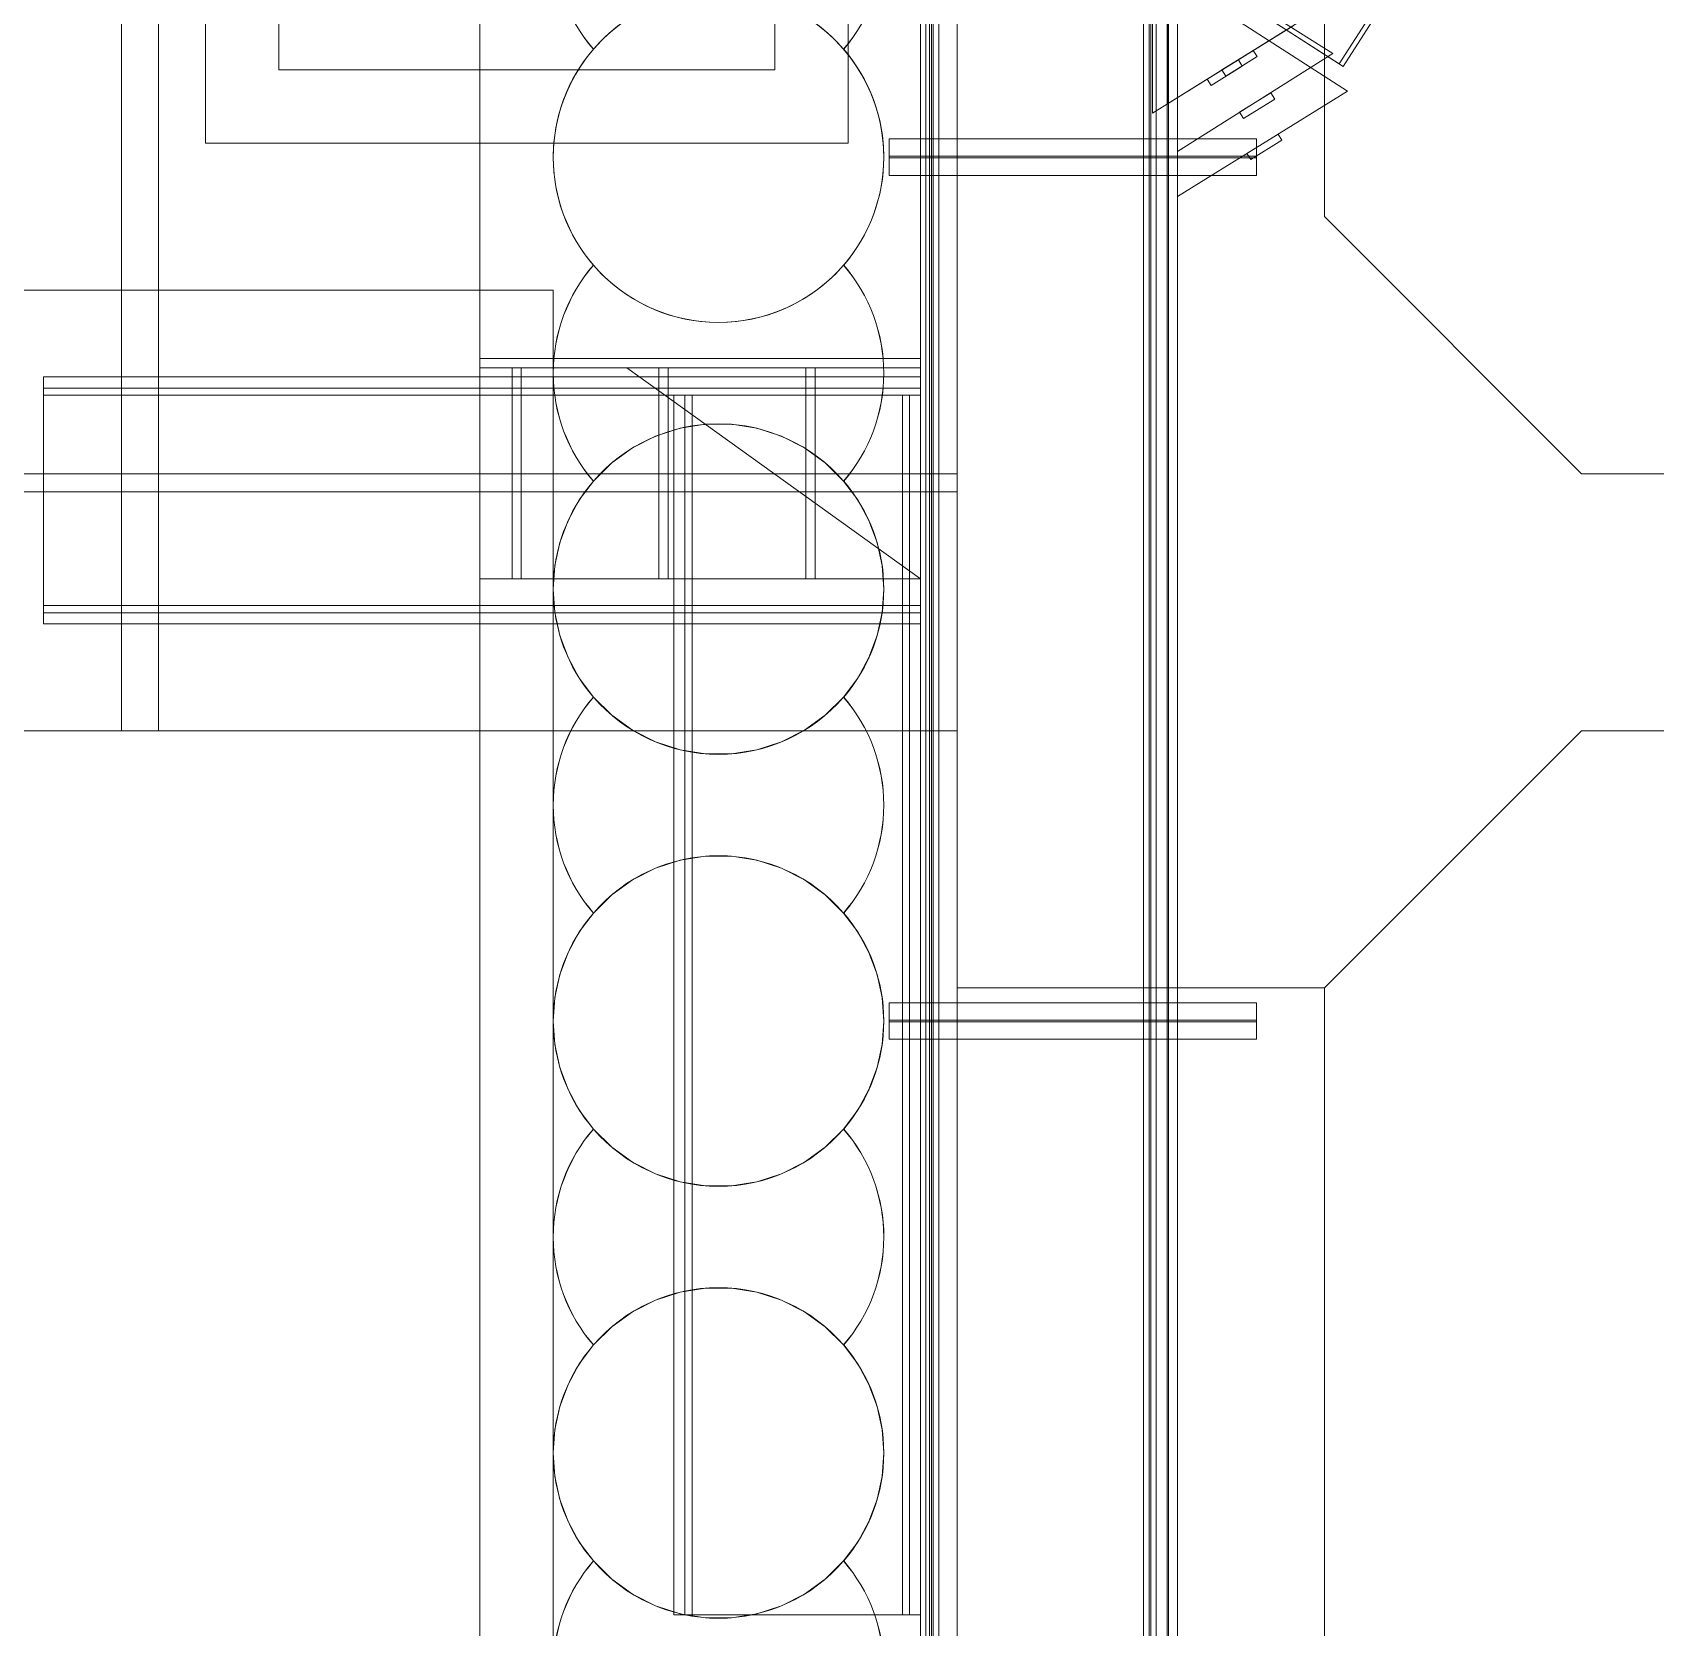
# Model space of a CAD drawing. Header units: metres. Extents: x 1753726 to 1755216, y 5920592 to 5921703.
# Drawn here: x 1755115.063 to 1755119.482, y 5921409.074 to 5921413.417 of the extents above; entities that cross this region are included whole.
import ezdxf

# ---------------------------------------------------------------- set-up
doc = ezdxf.new("R2010")
doc.units = ezdxf.units.M
for name, color, linetype, lineweight in [('A-FLOR-____-OTLN', 9, 'Continuous', 9), ('A-GENM-____-OTLN', 4, 'Continuous', 9), ('A-WALL-____-OTLN', 2, 'Continuous', 9), ('S-BEAM-____-OTLN', 7, 'Continuous', 9), ('S-FNDN-____-OTLN', 7, 'Continuous', 9)]:
    doc.layers.add(name, color=color, linetype=linetype, lineweight=lineweight)

# ---------------------------------------------------------------- blocks, each defined once
blk = doc.blocks.new('Link Sewer3 - Link Sewer-3913003-X-ARUP-GL-HERNE_BAY_ALIGNMENT')
at = {"layer": 'A-WALL-____-OTLN'}
for p, q in [((680.6205, 295.0049), (680.6205, 353.0049)), ((680.7205, 295.0049), (680.7205, 353.0049)), ((679.4705, 295.0049), (680.7205, 295.0049)), ((679.4705, 295.0049), (680.7205, 295.0049)), ((680.6205, 295.0049), (679.5705, 295.0049)), ((680.6205, 295.0049), (679.5705, 295.0049))]:
    blk.add_line(p, q, dxfattribs=at)
blk = doc.blocks.new('WALL CHAMFERS - WALL CHAMFERS-4050739-X-ARUP-GL-HERNE_BAY_ALIGNMENT')
at = {"layer": 'A-WALL-____-OTLN'}
for p, q in [((684.5957, 295.7049), (683.8957, 296.4049)), ((691.3397, 295.7049), (684.5957, 295.7049)), ((684.5957, 295.7049), (690.6957, 295.7049)), ((684.6207, 295.7049), (684.6957, 295.7049)), ((684.6957, 295.7049), (684.7707, 295.7049)), ((683.8957, 294.3049), (684.5957, 295.0049)), ((684.5957, 295.0049), (690.6957, 295.0049)), ((690.6957, 295.0049), (684.5957, 295.0049)), ((684.6957, 295.0049), (684.6207, 295.0049)), ((684.7707, 295.0049), (684.6957, 295.0049))]:
    blk.add_line(p, q, dxfattribs=at)
blk = doc.blocks.new('308492-ARUP-STPW-MOD-1600_rvt-1-X-ARUP-GL-HERNE_BAY_ALIGNMENT')
at = {"layer": 'A-WALL-____-OTLN'}
for p, q in [((1755117.5805, 5921412.2154), (1755117.5805, 5921417.2154)), ((1755118.5805, 5921416.5154), (1755118.5805, 5921412.9154)), ((1755117.5805, 5921412.2154), (1755113.2805, 5921412.2154)), ((1755113.2805, 5921412.2154), (1755117.5805, 5921412.2154)), ((1755114.1553, 5921412.2154), (1755115.4053, 5921412.2154)), ((1755114.1553, 5921412.2154), (1755115.4053, 5921412.2154)), ((1755115.4053, 5921411.5154), (1755115.4053, 5921412.2154)), ((1755117.5805, 5921403.9654), (1755117.5805, 5921412.2154)), ((1755117.5805, 5921411.5154), (1755113.7805, 5921411.5154)), ((1755113.7805, 5921411.5154), (1755117.5805, 5921411.5154)), ((1755115.4053, 5921411.5154), (1755114.1553, 5921411.5154)), ((1755115.4053, 5921411.5154), (1755114.1553, 5921411.5154)), ((1755117.5805, 5921409.0154), (1755117.5805, 5921411.5154)), ((1755117.5805, 5921409.0154), (1755117.5805, 5921410.8154)), ((1755117.5805, 5921410.8154), (1755118.5805, 5921410.8154)), ((1755118.5805, 5921410.8154), (1755118.5805, 5921404.7154)), ((1755118.5805, 5921410.8154), (1755118.5805, 5921409.0154)), ((1755117.5805, 5921409.6654), (1755117.5805, 5921409.0154))]:
    blk.add_line(p, q, dxfattribs=at)
for name in ['Link Sewer3 - Link Sewer-3913003-X-ARUP-GL-HERNE_BAY_ALIGNMENT', 'WALL CHAMFERS - WALL CHAMFERS-4050739-X-ARUP-GL-HERNE_BAY_ALIGNMENT']:
    blk.add_blockref(name, (1754434.6848, 5921116.5106), dxfattribs=at)
blk = doc.blocks.new('Arup_Beam_Steel Circular Hollow Section_CHS_AU - STRUT 4C-5167315-X-ARUP-GL-HERNE_BAY_ALIGNMENT')
at = {"layer": 'S-BEAM-____-OTLN'}
for p, q in [((-2.4256, 0.2158), (2.4256, 0.2158)), ((-2.4256, -0.2158), (2.4256, -0.2158))]:
    blk.add_line(p, q, dxfattribs=at)
blk = doc.blocks.new('Arup_Beam_Steel Circular Hollow Section_CHS_AU - 4608569-X-ARUP-GL-HERNE_BAY_ALIGNMENT')
at = {"layer": 'S-BEAM-____-OTLN'}
for p, q in [((686.1876, 301.1406), (683.5619, 297.0614)), ((686.1983, 301.1337), (683.5726, 297.0545)), ((686.5719, 300.8933), (686.1876, 301.1406)), ((686.5719, 300.8933), (686.1876, 301.1406)), ((686.1983, 301.1337), (686.5612, 300.9001)), ((686.1983, 301.1337), (686.5612, 300.9001)), ((683.9355, 296.8209), (686.5612, 300.9001)), ((683.9462, 296.814), (686.5719, 300.8933)), ((683.5619, 297.0614), (683.9462, 296.814)), ((683.5619, 297.0614), (683.9462, 296.814)), ((683.9355, 296.8209), (683.5726, 297.0545)), ((683.9355, 296.8209), (683.5726, 297.0545))]:
    blk.add_line(p, q, dxfattribs=at)
blk = doc.blocks.new('STRUT END ANGLED 2 - STRUT END ANGLED 1-5070393-X-ARUP-GL-HERNE_BAY_ALIGNMENT')
at = {"layer": 'S-BEAM-____-OTLN'}
for p, q in [((683.4277, 297.1614), (683.4277, 296.687)), ((683.4277, 296.687), (683.4277, 297.1614)), ((683.4277, 296.687), (683.4277, 297.1614)), ((683.4277, 297.1614), (683.4277, 296.687)), ((683.4277, 296.687), (683.8101, 296.9242)), ((683.8101, 296.9242), (683.4277, 296.687)), ((683.8101, 296.9242), (683.4277, 296.687)), ((683.4277, 296.687), (683.8101, 296.9242)), ((683.6614, 296.8319), (683.5764, 296.7792)), ((683.5764, 296.7792), (683.6614, 296.8319)), ((683.587, 296.7622), (683.672, 296.8149)), ((683.672, 296.8149), (683.587, 296.7622)), ((683.672, 296.8149), (683.6614, 296.8319)), ((683.6614, 296.8319), (683.672, 296.8149)), ((683.5764, 296.7792), (683.587, 296.7622)), ((683.587, 296.7622), (683.5764, 296.7792))]:
    blk.add_line(p, q, dxfattribs=at)
blk = doc.blocks.new('STRUT END ANGLED 3 - STRUT END ANGLED 1-5071234-X-ARUP-GL-HERNE_BAY_ALIGNMENT')
at = {"layer": 'S-BEAM-____-OTLN'}
for p, q in [((683.4679, 297.1868), (683.4679, 296.7124)), ((683.4679, 296.7124), (683.4679, 297.1868)), ((683.4679, 296.7124), (683.4679, 297.1868)), ((683.4679, 297.1868), (683.4679, 296.7124)), ((683.4679, 296.7124), (683.8503, 296.9496)), ((683.8503, 296.9496), (683.4679, 296.7124)), ((683.8503, 296.9496), (683.4679, 296.7124)), ((683.4679, 296.7124), (683.8503, 296.9496)), ((683.7015, 296.8574), (683.6166, 296.8047)), ((683.6166, 296.8047), (683.7015, 296.8574)), ((683.6271, 296.7877), (683.7121, 296.8404)), ((683.7121, 296.8404), (683.6271, 296.7877)), ((683.7121, 296.8404), (683.7015, 296.8574)), ((683.7015, 296.8574), (683.7121, 296.8404)), ((683.6166, 296.8047), (683.6271, 296.7877)), ((683.6271, 296.7877), (683.6166, 296.8047))]:
    blk.add_line(p, q, dxfattribs=at)
blk = doc.blocks.new('STRUT END ANGLED 4 - STRUT END ANGLED 1-5071539-X-ARUP-GL-HERNE_BAY_ALIGNMENT')
at = {"layer": 'S-BEAM-____-OTLN'}
for p, q in [((683.9582, 296.7468), (683.4957, 297.0445)), ((683.4957, 297.0445), (683.4957, 296.4599)), ((683.4957, 296.4599), (683.4957, 297.0445)), ((683.4957, 297.0445), (683.9582, 296.7468)), ((683.4957, 296.4599), (683.4957, 297.0445)), ((683.4957, 297.0445), (683.9582, 296.7468)), ((683.9582, 296.7468), (683.4957, 297.0445)), ((683.4957, 297.0445), (683.4957, 296.4599)), ((683.4957, 296.4599), (683.9582, 296.7468)), ((683.9582, 296.7468), (683.4957, 296.4599)), ((683.9582, 296.7468), (683.4957, 296.4599)), ((683.4957, 296.4599), (683.9582, 296.7468)), ((683.7695, 296.6297), (683.6845, 296.577)), ((683.6845, 296.577), (683.7695, 296.6297)), ((683.695, 296.56), (683.78, 296.6127)), ((683.78, 296.6127), (683.695, 296.56)), ((683.78, 296.6127), (683.7695, 296.6297)), ((683.7695, 296.6297), (683.78, 296.6127)), ((683.6845, 296.577), (683.695, 296.56)), ((683.695, 296.56), (683.6845, 296.577))]:
    blk.add_line(p, q, dxfattribs=at)
blk = doc.blocks.new('STRUT END ANGLED 5 - STRUT END ANGLED 1-5071912-X-ARUP-GL-HERNE_BAY_ALIGNMENT')
at = {"layer": 'S-BEAM-____-OTLN'}
for p, q in [((683.9186, 296.8492), (683.4957, 297.1159)), ((683.4957, 297.1159), (683.4957, 296.5824)), ((683.4957, 296.5824), (683.4957, 297.1159)), ((683.4957, 297.1159), (683.9186, 296.8492)), ((683.4957, 296.5824), (683.4957, 297.1159)), ((683.4957, 297.1159), (683.9186, 296.8492)), ((683.9186, 296.8492), (683.4957, 297.1159)), ((683.4957, 297.1159), (683.4957, 296.5824)), ((683.4957, 296.5824), (683.9186, 296.8492)), ((683.9186, 296.8492), (683.4957, 296.5824)), ((683.9186, 296.8492), (683.4957, 296.5824)), ((683.4957, 296.5824), (683.9186, 296.8492)), ((683.7497, 296.7421), (683.6647, 296.6894)), ((683.6647, 296.6894), (683.7497, 296.7421)), ((683.7602, 296.7251), (683.7497, 296.7421)), ((683.7497, 296.7421), (683.7602, 296.7251)), ((683.6647, 296.6894), (683.6752, 296.6724)), ((683.6752, 296.6724), (683.6647, 296.6894)), ((683.6752, 296.6724), (683.7602, 296.7251)), ((683.7602, 296.7251), (683.6752, 296.6724))]:
    blk.add_line(p, q, dxfattribs=at)
blk = doc.blocks.new('HB_Struct Framing_Support_2 - HB_Struct Framing_Support-5141438-X-ARUP-GL-HERNE_BAY_ALIGNMENT')
at = {"layer": 'S-BEAM-____-OTLN'}
for p, q in [((0.0495, -0.015), (-0.0495, -0.015)), ((-0.0495, -0.015), (-0.0133, -0.015)), ((-0.0133, -0.015), (-0.0495, -0.015)), ((-0.0495, -0.015), (0.0495, -0.015)), ((-0.0495, -0.015), (-0.0495, -1.015)), ((-0.0495, -0.015), (-0.0495, -1.015)), ((-0.0495, -0.015), (-0.0495, -1.015)), ((-0.0495, -0.015), (-0.0495, -1.015)), ((-0.0133, -0.015), (-0.0023, -0.015)), ((-0.0133, -0.015), (-0.0023, -0.015)), ((-0.0023, -1.015), (-0.0023, -0.015)), ((-0.0023, -1.015), (-0.0023, -0.015)), ((0.0023, -0.015), (0.0023, -1.015)), ((0.0023, -0.015), (0.0133, -0.015)), ((0.0023, -0.015), (0.0133, -0.015)), ((0.0023, -1.015), (0.0023, -0.015)), ((0.0495, -0.015), (0.0133, -0.015)), ((0.0133, -0.015), (0.0495, -0.015)), ((0.0495, -1.015), (0.0495, -0.015)), ((0.0495, -0.015), (0.0495, -1.015)), ((0.0495, -0.015), (0.0495, -1.015)), ((0.0495, -0.015), (0.0495, -1.015)), ((0.0495, -1.015), (-0.0495, -1.015)), ((-0.0495, -1.015), (-0.0133, -1.015)), ((-0.0133, -1.015), (-0.0495, -1.015)), ((-0.0495, -1.015), (0.0495, -1.015)), ((-0.0023, -1.015), (-0.0133, -1.015)), ((-0.0023, -1.015), (-0.0133, -1.015)), ((0.0133, -1.015), (0.0023, -1.015)), ((0.0133, -1.015), (0.0023, -1.015)), ((0.0495, -1.015), (0.0133, -1.015)), ((0.0133, -1.015), (0.0495, -1.015))]:
    blk.add_line(p, q, dxfattribs=at)
blk = doc.blocks.new('HB_Struct Framing_Corner Plate - CONNECTION-5279213-X-ARUP-GL-HERNE_BAY_ALIGNMENT')
at = {"layer": 'S-BEAM-____-OTLN'}
for p, q in [((-0.6, 0.6), (-0.6, 0.025)), ((0.2, 0.025), (-0.6, 0.6)), ((-0.6, 0.6), (0.2, 0.025)), ((-0.6, 0.025), (-0.6, 0.6)), ((-0.6, 0.6), (-0.6, 0.025)), ((0.6, 0.6), (-0.6, 0.6)), ((-0.6, 0.6), (0.6, 0.6)), ((-0.6, 0.025), (-0.6, 0.6)), ((-0.3125, 0.025), (-0.3125, 0.6)), ((-0.3125, 0.6), (-0.2875, 0.6)), ((-0.2875, 0.6), (-0.3125, 0.6)), ((-0.3125, 0.6), (-0.3125, 0.025)), ((-0.2875, 0.6), (-0.2875, 0.025)), ((-0.2875, 0.025), (-0.2875, 0.6)), ((0.0875, 0.6), (0.1125, 0.6)), ((0.0875, 0.025), (0.0875, 0.6)), ((0.0875, 0.6), (0.0875, 0.025)), ((0.1125, 0.6), (0.0875, 0.6)), ((0.1125, 0.6), (0.1125, 0.025)), ((0.1125, 0.025), (0.1125, 0.6)), ((0.4875, 0.6), (0.5125, 0.6)), ((0.4875, 0.025), (0.4875, 0.6)), ((0.4875, 0.6), (0.4875, 0.025)), ((0.5125, 0.6), (0.4875, 0.6)), ((0.5125, 0.6), (0.5125, 0.025)), ((0.5125, 0.025), (0.5125, 0.6)), ((0.6, 0.025), (0.6, 0.6)), ((0.6, 0.6), (0.6, 0.025)), ((-0.6, 0.025), (0.2, 0.025)), ((0.2, 0.025), (-0.6, 0.025)), ((-0.6, 0.025), (0.6, 0.025)), ((0.6, 0.025), (-0.6, 0.025)), ((-0.2875, 0.025), (-0.3125, 0.025)), ((-0.3125, 0.025), (-0.2875, 0.025)), ((0.1125, 0.025), (0.0875, 0.025)), ((0.0875, 0.025), (0.1125, 0.025)), ((0.5125, 0.025), (0.4875, 0.025)), ((0.4875, 0.025), (0.5125, 0.025))]:
    blk.add_line(p, q, dxfattribs=at)
blk = doc.blocks.new('308492-ARUP-STTW-MOD-0100_rvt-1-X-ARUP-GL-HERNE_BAY_ALIGNMENT')
at = {"layer": 'A-FLOR-____-OTLN'}
for p, q in [((1755112.4913, 5921412.7154), (1755116.4805, 5921412.7154)), ((1755116.4805, 5921412.7154), (1755112.4913, 5921412.7154)), ((1755116.4805, 5921412.7154), (1755116.4805, 5921400.6154)), ((1755116.4805, 5921400.6154), (1755116.4805, 5921412.7154))]:
    blk.add_line(p, q, dxfattribs=at)
at = {"layer": 'S-BEAM-____-OTLN'}
for p, q in [((1755116.2809, 5921418.4169), (1755116.2809, 5921412.5289)), ((1755116.2809, 5921412.5289), (1755116.2809, 5921418.4169)), ((1755117.4805, 5921405.5461), (1755117.4805, 5921418.4185)), ((1755117.4805, 5921418.4185), (1755117.4805, 5921405.5461)), ((1755117.4805, 5921405.5509), (1755117.4805, 5921418.3919)), ((1755117.4805, 5921418.3919), (1755117.4805, 5921405.5509)), ((1755117.4805, 5921405.5559), (1755117.4805, 5921418.3919)), ((1755117.4805, 5921418.3919), (1755117.4805, 5921405.5559)), ((1755117.4809, 5921412.5289), (1755117.4809, 5921418.4169)), ((1755117.4809, 5921412.5289), (1755117.4809, 5921418.4169)), ((1755117.5055, 5921405.5509), (1755117.5055, 5921418.3919)), ((1755117.5055, 5921418.3919), (1755117.5055, 5921405.5509)), ((1755117.5055, 5921405.5509), (1755117.5055, 5921418.3919)), ((1755117.5055, 5921418.3919), (1755117.5055, 5921405.5509)), ((1755117.5055, 5921418.3919), (1755117.5055, 5921405.5509)), ((1755117.5055, 5921418.3919), (1755117.5055, 5921405.5509)), ((1755117.5055, 5921405.5559), (1755117.5055, 5921418.3919)), ((1755117.5055, 5921418.3919), (1755117.5055, 5921405.5559)), ((1755117.5055, 5921405.5559), (1755117.5055, 5921418.3919)), ((1755117.5055, 5921418.3919), (1755117.5055, 5921405.5559)), ((1755117.5055, 5921418.3919), (1755117.5055, 5921405.5559)), ((1755117.5055, 5921418.3919), (1755117.5055, 5921405.5559)), ((1755117.5105, 5921405.5461), (1755117.5105, 5921418.4185)), ((1755117.5105, 5921418.4185), (1755117.5105, 5921405.5461)), ((1755117.5105, 5921418.4185), (1755117.5105, 5921405.5461)), ((1755117.5105, 5921418.4185), (1755117.5105, 5921405.5461)), ((1755117.5105, 5921418.4185), (1755117.5105, 5921405.5461)), ((1755117.5105, 5921418.4185), (1755117.5105, 5921405.5461)), ((1755117.5301, 5921418.4185), (1755117.5301, 5921405.5461)), ((1755117.5301, 5921418.4185), (1755117.5301, 5921405.5461)), ((1755117.5301, 5921418.4185), (1755117.5301, 5921405.5461)), ((1755117.5301, 5921418.4185), (1755117.5301, 5921405.5461)), ((1755117.5301, 5921418.4185), (1755117.5301, 5921405.5461)), ((1755117.5301, 5921418.4185), (1755117.5301, 5921405.5461)), ((1755118.1029, 5921405.5461), (1755118.1029, 5921418.4185)), ((1755118.1029, 5921418.4185), (1755118.1029, 5921405.5461)), ((1755118.1029, 5921418.4185), (1755118.1029, 5921405.5461)), ((1755118.1029, 5921405.5461), (1755118.1029, 5921418.4185)), ((1755118.1029, 5921418.4185), (1755118.1029, 5921405.5461)), ((1755118.1029, 5921418.4185), (1755118.1029, 5921405.5461)), ((1755118.1225, 5921405.5461), (1755118.1225, 5921418.4185)), ((1755118.1225, 5921418.4185), (1755118.1225, 5921405.5461)), ((1755118.1225, 5921405.5461), (1755118.1225, 5921418.4185)), ((1755118.1225, 5921418.4185), (1755118.1225, 5921405.5461)), ((1755118.1225, 5921405.5461), (1755118.1225, 5921418.4185)), ((1755118.1225, 5921418.4185), (1755118.1225, 5921405.5461)), ((1755118.1525, 5921418.4185), (1755118.1525, 5921405.5461)), ((1755118.1525, 5921418.4185), (1755118.1525, 5921405.5461)), ((1755118.1555, 5921405.5509), (1755118.1555, 5921418.3919)), ((1755118.1555, 5921418.3919), (1755118.1555, 5921405.5509)), ((1755118.1555, 5921405.5509), (1755118.1555, 5921418.3919)), ((1755118.1555, 5921418.3919), (1755118.1555, 5921405.5509)), ((1755118.1555, 5921418.3919), (1755118.1555, 5921405.5509)), ((1755118.1555, 5921418.3919), (1755118.1555, 5921405.5509)), ((1755118.1555, 5921405.5559), (1755118.1555, 5921418.3919)), ((1755118.1555, 5921418.3919), (1755118.1555, 5921405.5559)), ((1755118.1555, 5921405.5559), (1755118.1555, 5921418.3919)), ((1755118.1555, 5921418.3919), (1755118.1555, 5921405.5559)), ((1755118.1555, 5921418.3919), (1755118.1555, 5921405.5559)), ((1755118.1555, 5921418.3919), (1755118.1555, 5921405.5559)), ((1755118.1805, 5921405.5509), (1755118.1805, 5921418.3919)), ((1755118.1805, 5921418.3919), (1755118.1805, 5921405.5509)), ((1755118.1805, 5921405.5559), (1755118.1805, 5921418.3919)), ((1755118.1805, 5921418.3919), (1755118.1805, 5921405.5559)), ((1755117.4805, 5921405.5459), (1755117.4805, 5921418.3739)), ((1755117.4805, 5921418.3739), (1755117.4805, 5921405.5459)), ((1755117.4955, 5921418.3739), (1755117.4955, 5921405.5459)), ((1755117.4955, 5921418.3739), (1755117.4955, 5921405.5459)), ((1755117.4955, 5921418.3739), (1755117.4955, 5921405.5459)), ((1755117.4955, 5921418.3739), (1755117.4955, 5921405.5459)), ((1755117.4955, 5921418.3739), (1755117.4955, 5921405.5459)), ((1755117.4955, 5921418.3739), (1755117.4955, 5921405.5459)), ((1755117.5151, 5921418.3739), (1755117.5151, 5921405.5459)), ((1755117.5151, 5921418.3739), (1755117.5151, 5921405.5459)), ((1755117.5151, 5921418.3739), (1755117.5151, 5921405.5459)), ((1755117.5151, 5921418.3739), (1755117.5151, 5921405.5459)), ((1755117.5151, 5921418.3739), (1755117.5151, 5921405.5459)), ((1755117.5151, 5921418.3739), (1755117.5151, 5921405.5459)), ((1755118.0879, 5921405.5459), (1755118.0879, 5921418.3739)), ((1755118.0879, 5921418.3739), (1755118.0879, 5921405.5459)), ((1755118.0879, 5921418.3739), (1755118.0879, 5921405.5459)), ((1755118.0879, 5921405.5459), (1755118.0879, 5921418.3739)), ((1755118.0879, 5921418.3739), (1755118.0879, 5921405.5459)), ((1755118.0879, 5921418.3739), (1755118.0879, 5921405.5459)), ((1755118.1075, 5921405.5459), (1755118.1075, 5921418.3739)), ((1755118.1075, 5921418.3739), (1755118.1075, 5921405.5459)), ((1755118.1075, 5921405.5459), (1755118.1075, 5921418.3739)), ((1755118.1075, 5921418.3739), (1755118.1075, 5921405.5459)), ((1755118.1075, 5921405.5459), (1755118.1075, 5921418.3739)), ((1755118.1075, 5921418.3739), (1755118.1075, 5921405.5459)), ((1755118.1225, 5921418.3739), (1755118.1225, 5921405.5459)), ((1755118.1225, 5921418.3739), (1755118.1225, 5921405.5459)), ((1755116.2809, 5921412.5289), (1755117.4809, 5921412.5289)), ((1755117.4809, 5921412.5289), (1755116.2809, 5921412.5289)), ((1755115.0925, 5921412.4489), (1755115.0925, 5921412.4789)), ((1755115.0925, 5921412.4789), (1755115.0925, 5921412.4489)), ((1755117.4809, 5921412.4789), (1755115.0925, 5921412.4789)), ((1755117.4809, 5921412.4789), (1755115.0925, 5921412.4789)), ((1755117.4809, 5921412.4489), (1755117.4809, 5921412.4789)), ((1755117.4809, 5921412.4789), (1755117.4809, 5921412.4489)), ((1755115.0925, 5921412.4293), (1755115.0925, 5921412.4489)), ((1755115.0925, 5921412.4489), (1755115.0925, 5921412.4293)), ((1755117.4809, 5921412.4489), (1755115.0925, 5921412.4489)), ((1755117.4809, 5921412.4489), (1755115.0925, 5921412.4489)), ((1755115.0925, 5921412.4489), (1755117.4809, 5921412.4489)), ((1755117.4809, 5921412.4489), (1755115.0925, 5921412.4489)), ((1755115.0925, 5921412.4293), (1755115.0925, 5921412.4489)), ((1755115.0925, 5921412.4489), (1755115.0925, 5921412.4293)), ((1755117.4809, 5921412.4489), (1755115.0925, 5921412.4489)), ((1755117.4809, 5921412.4489), (1755115.0925, 5921412.4489)), ((1755117.4809, 5921412.4293), (1755115.0925, 5921412.4293)), ((1755115.0925, 5921412.4153), (1755115.0925, 5921412.4293)), ((1755115.0925, 5921412.4153), (1755115.0925, 5921412.4293)), ((1755117.4809, 5921412.4293), (1755115.0925, 5921412.4293)), ((1755117.4809, 5921412.4293), (1755115.0925, 5921412.4293)), ((1755117.4809, 5921412.4293), (1755115.0925, 5921412.4293)), ((1755115.0925, 5921412.4153), (1755115.0925, 5921412.4293)), ((1755115.0925, 5921412.4153), (1755115.0925, 5921412.4293)), ((1755117.4809, 5921412.4293), (1755115.0925, 5921412.4293)), ((1755117.4809, 5921412.4293), (1755115.0925, 5921412.4293)), ((1755116.8389, 5921412.4293), (1755116.8089, 5921412.4293)), ((1755116.8089, 5921412.4293), (1755116.8389, 5921412.4293)), ((1755116.8089, 5921409.1089), (1755116.8089, 5921412.4293)), ((1755116.8089, 5921409.1089), (1755116.8089, 5921412.4293)), ((1755116.8389, 5921412.4293), (1755116.8585, 5921412.4293)), ((1755116.8585, 5921412.4293), (1755116.8389, 5921412.4293)), ((1755116.8389, 5921412.4293), (1755116.8389, 5921409.1089)), ((1755116.8389, 5921409.1089), (1755116.8389, 5921412.4293)), ((1755116.8389, 5921412.4293), (1755116.8389, 5921409.1089)), ((1755116.8389, 5921409.1089), (1755116.8389, 5921412.4293)), ((1755116.8389, 5921412.4293), (1755116.8585, 5921412.4293)), ((1755116.8585, 5921412.4293), (1755116.8389, 5921412.4293)), ((1755116.8389, 5921412.4293), (1755116.8389, 5921409.1089)), ((1755116.8389, 5921409.1089), (1755116.8389, 5921412.4293)), ((1755116.8585, 5921412.4293), (1755116.8585, 5921409.1089)), ((1755116.8585, 5921412.4293), (1755116.8725, 5921412.4293)), ((1755116.8585, 5921412.4293), (1755116.8725, 5921412.4293)), ((1755116.8585, 5921409.1089), (1755116.8585, 5921412.4293)), ((1755116.8585, 5921409.1089), (1755116.8585, 5921412.4293)), ((1755116.8585, 5921412.4293), (1755116.8585, 5921409.1089)), ((1755116.8585, 5921412.4293), (1755116.8725, 5921412.4293)), ((1755116.8585, 5921412.4293), (1755116.8725, 5921412.4293)), ((1755116.8585, 5921409.1089), (1755116.8585, 5921412.4293)), ((1755116.8585, 5921409.1089), (1755116.8585, 5921412.4293)), ((1755116.8725, 5921412.4293), (1755117.4173, 5921412.4293)), ((1755117.4173, 5921412.4293), (1755116.8725, 5921412.4293)), ((1755116.8725, 5921412.4293), (1755117.4173, 5921412.4293)), ((1755117.4173, 5921412.4293), (1755116.8725, 5921412.4293)), ((1755117.4173, 5921412.4293), (1755117.4313, 5921412.4293)), ((1755117.4173, 5921412.4293), (1755117.4313, 5921412.4293)), ((1755117.4173, 5921412.4293), (1755117.4313, 5921412.4293)), ((1755117.4173, 5921412.4293), (1755117.4313, 5921412.4293)), ((1755117.4313, 5921409.1089), (1755117.4313, 5921412.4293)), ((1755117.4313, 5921412.4293), (1755117.4509, 5921412.4293)), ((1755117.4509, 5921412.4293), (1755117.4313, 5921412.4293)), ((1755117.4313, 5921409.1089), (1755117.4313, 5921412.4293)), ((1755117.4313, 5921409.1089), (1755117.4313, 5921412.4293)), ((1755117.4313, 5921409.1089), (1755117.4313, 5921412.4293)), ((1755117.4313, 5921412.4293), (1755117.4509, 5921412.4293)), ((1755117.4509, 5921412.4293), (1755117.4313, 5921412.4293)), ((1755117.4313, 5921409.1089), (1755117.4313, 5921412.4293)), ((1755117.4313, 5921409.1089), (1755117.4313, 5921412.4293)), ((1755117.4509, 5921409.1089), (1755117.4509, 5921412.4293)), ((1755117.4509, 5921409.1089), (1755117.4509, 5921412.4293)), ((1755117.4509, 5921412.4293), (1755117.4809, 5921412.4293)), ((1755117.4809, 5921412.4293), (1755117.4509, 5921412.4293)), ((1755117.4509, 5921412.4293), (1755117.4509, 5921409.1089)), ((1755117.4509, 5921409.1089), (1755117.4509, 5921412.4293)), ((1755117.4509, 5921409.1089), (1755117.4509, 5921412.4293)), ((1755117.4509, 5921409.1089), (1755117.4509, 5921412.4293)), ((1755117.4809, 5921412.4293), (1755117.4809, 5921412.4489)), ((1755117.4809, 5921412.4489), (1755117.4809, 5921412.4293)), ((1755117.4809, 5921412.4293), (1755117.4809, 5921412.4489)), ((1755117.4809, 5921412.4489), (1755117.4809, 5921412.4293)), ((1755117.4809, 5921412.4293), (1755117.4809, 5921412.4153)), ((1755117.4809, 5921412.4293), (1755117.4809, 5921412.4153)), ((1755117.4809, 5921412.4293), (1755117.4809, 5921412.4153)), ((1755117.4809, 5921412.4293), (1755117.4809, 5921412.4153)), ((1755117.4809, 5921409.1089), (1755117.4809, 5921412.4293)), ((1755117.4809, 5921409.1089), (1755117.4809, 5921412.4293)), ((1755115.0925, 5921411.8705), (1755115.0925, 5921412.4153)), ((1755115.0925, 5921412.4153), (1755115.0925, 5921411.8705)), ((1755115.0925, 5921411.8705), (1755115.0925, 5921412.4153)), ((1755115.0925, 5921412.4153), (1755115.0925, 5921411.8705)), ((1755117.4809, 5921411.8705), (1755117.4809, 5921412.4153)), ((1755117.4809, 5921412.4153), (1755117.4809, 5921411.8705)), ((1755117.4809, 5921411.8705), (1755117.4809, 5921412.4153)), ((1755117.4809, 5921412.4153), (1755117.4809, 5921411.8705)), ((1755115.0925, 5921411.8565), (1755115.0925, 5921411.8705)), ((1755115.0925, 5921411.8565), (1755115.0925, 5921411.8705)), ((1755115.0925, 5921411.8565), (1755115.0925, 5921411.8705)), ((1755115.0925, 5921411.8565), (1755115.0925, 5921411.8705)), ((1755115.0925, 5921411.8565), (1755117.4809, 5921411.8565)), ((1755115.0925, 5921411.8369), (1755115.0925, 5921411.8565)), ((1755115.0925, 5921411.8565), (1755115.0925, 5921411.8369)), ((1755117.4809, 5921411.8565), (1755115.0925, 5921411.8565)), ((1755117.4809, 5921411.8565), (1755115.0925, 5921411.8565)), ((1755115.0925, 5921411.8565), (1755117.4809, 5921411.8565)), ((1755115.0925, 5921411.8369), (1755115.0925, 5921411.8565)), ((1755115.0925, 5921411.8565), (1755115.0925, 5921411.8369)), ((1755117.4809, 5921411.8565), (1755115.0925, 5921411.8565)), ((1755117.4809, 5921411.8565), (1755115.0925, 5921411.8565)), ((1755117.4809, 5921411.8705), (1755117.4809, 5921411.8565)), ((1755117.4809, 5921411.8705), (1755117.4809, 5921411.8565)), ((1755117.4809, 5921411.8705), (1755117.4809, 5921411.8565)), ((1755117.4809, 5921411.8705), (1755117.4809, 5921411.8565)), ((1755117.4809, 5921411.8369), (1755117.4809, 5921411.8565)), ((1755117.4809, 5921411.8565), (1755117.4809, 5921411.8369)), ((1755117.4809, 5921411.8369), (1755117.4809, 5921411.8565)), ((1755117.4809, 5921411.8565), (1755117.4809, 5921411.8369)), ((1755115.0925, 5921411.8369), (1755117.4809, 5921411.8369)), ((1755117.4809, 5921411.8369), (1755115.0925, 5921411.8369)), ((1755115.0925, 5921411.8369), (1755115.0925, 5921411.8069)), ((1755115.0925, 5921411.8069), (1755115.0925, 5921411.8369)), ((1755115.0925, 5921411.8369), (1755117.4809, 5921411.8369)), ((1755117.4809, 5921411.8369), (1755115.0925, 5921411.8369)), ((1755115.0925, 5921411.8369), (1755117.4809, 5921411.8369)), ((1755117.4809, 5921411.8369), (1755115.0925, 5921411.8369)), ((1755117.4809, 5921411.8069), (1755115.0925, 5921411.8069)), ((1755117.4809, 5921411.8069), (1755115.0925, 5921411.8069)), ((1755117.4809, 5921411.8369), (1755117.4809, 5921411.8069)), ((1755117.4809, 5921411.8069), (1755117.4809, 5921411.8369)), ((1755116.8389, 5921409.1089), (1755116.8089, 5921409.1089)), ((1755116.8089, 5921409.1089), (1755116.8389, 5921409.1089)), ((1755116.8389, 5921409.1089), (1755116.8585, 5921409.1089)), ((1755116.8585, 5921409.1089), (1755116.8389, 5921409.1089)), ((1755116.8389, 5921409.1089), (1755116.8585, 5921409.1089)), ((1755116.8585, 5921409.1089), (1755116.8389, 5921409.1089)), ((1755116.8725, 5921409.1089), (1755116.8585, 5921409.1089)), ((1755116.8725, 5921409.1089), (1755116.8585, 5921409.1089)), ((1755116.8725, 5921409.1089), (1755116.8585, 5921409.1089)), ((1755116.8725, 5921409.1089), (1755116.8585, 5921409.1089)), ((1755116.8725, 5921409.1089), (1755117.4173, 5921409.1089)), ((1755117.4173, 5921409.1089), (1755116.8725, 5921409.1089)), ((1755116.8725, 5921409.1089), (1755117.4173, 5921409.1089)), ((1755117.4173, 5921409.1089), (1755116.8725, 5921409.1089)), ((1755117.4313, 5921409.1089), (1755117.4173, 5921409.1089)), ((1755117.4313, 5921409.1089), (1755117.4173, 5921409.1089)), ((1755117.4313, 5921409.1089), (1755117.4173, 5921409.1089)), ((1755117.4313, 5921409.1089), (1755117.4173, 5921409.1089)), ((1755117.4313, 5921409.1089), (1755117.4509, 5921409.1089)), ((1755117.4509, 5921409.1089), (1755117.4313, 5921409.1089)), ((1755117.4313, 5921409.1089), (1755117.4509, 5921409.1089)), ((1755117.4509, 5921409.1089), (1755117.4313, 5921409.1089)), ((1755117.4509, 5921409.1089), (1755117.4809, 5921409.1089)), ((1755117.4809, 5921409.1089), (1755117.4509, 5921409.1089))]:
    blk.add_line(p, q, dxfattribs=at)
at = {"layer": 'S-FNDN-____-OTLN'}
for p, q in [((1755116.2807, 5921398.3141), (1755116.2807, 5921419.6141)), ((1755116.2807, 5921419.6141), (1755116.2807, 5921398.3141)), ((1755117.5807, 5921418.3172), (1755117.5807, 5921399.6141)), ((1755117.5807, 5921399.6141), (1755117.5807, 5921418.3172))]:
    blk.add_line(p, q, dxfattribs=at)
at = {"layer": 'S-FNDN-____-OTLN', "flags": 128}
for points in [[(1755116.5898, 5921412.1954), (1755116.6397, 5921412.2448), (1755116.6966, 5921412.2859), (1755116.7593, 5921412.3176), (1755116.8261, 5921412.3391), (1755116.8954, 5921412.35), (1755116.9656, 5921412.35), (1755117.035, 5921412.3391), (1755117.1018, 5921412.3176), (1755117.1644, 5921412.2859), (1755117.2213, 5921412.2448), (1755117.2712, 5921412.1954)], [(1755117.2712, 5921412.1954), (1755117.2213, 5921412.2448), (1755117.1644, 5921412.2859), (1755117.1018, 5921412.3176), (1755117.035, 5921412.3391), (1755116.9656, 5921412.35), (1755116.8954, 5921412.35), (1755116.8261, 5921412.3391), (1755116.7593, 5921412.3176), (1755116.6966, 5921412.2859), (1755116.6397, 5921412.2448), (1755116.5898, 5921412.1954)], [(1755116.4805, 5921411.9014), (1755116.4851, 5921411.9653), (1755116.4986, 5921412.0279), (1755116.521, 5921412.0879), (1755116.5515, 5921412.1441), (1755116.5898, 5921412.1954)], [(1755116.5898, 5921412.1954), (1755116.5515, 5921412.1441), (1755116.521, 5921412.0879), (1755116.4986, 5921412.0279), (1755116.4851, 5921411.9653), (1755116.4805, 5921411.9014)], [(1755117.2712, 5921412.1954), (1755117.3095, 5921412.1441), (1755117.3401, 5921412.0879), (1755117.3624, 5921412.0279), (1755117.376, 5921411.9653), (1755117.3805, 5921411.9014)], [(1755117.3805, 5921411.9014), (1755117.376, 5921411.9653), (1755117.3624, 5921412.0279), (1755117.3401, 5921412.0879), (1755117.3095, 5921412.1441), (1755117.2712, 5921412.1954)], [(1755116.5898, 5921411.6074), (1755116.5515, 5921411.6587), (1755116.521, 5921411.715), (1755116.4986, 5921411.775), (1755116.4851, 5921411.8375), (1755116.4805, 5921411.9014)], [(1755116.4805, 5921411.9014), (1755116.4851, 5921411.8375), (1755116.4986, 5921411.775), (1755116.521, 5921411.715), (1755116.5515, 5921411.6587), (1755116.5898, 5921411.6074)], [(1755117.3805, 5921411.9014), (1755117.376, 5921411.8375), (1755117.3624, 5921411.775), (1755117.3401, 5921411.715), (1755117.3095, 5921411.6587), (1755117.2712, 5921411.6074)], [(1755117.2712, 5921411.6074), (1755117.3095, 5921411.6587), (1755117.3401, 5921411.715), (1755117.3624, 5921411.775), (1755117.376, 5921411.8375), (1755117.3805, 5921411.9014)], [(1755117.2712, 5921411.6074), (1755117.2213, 5921411.558), (1755117.1644, 5921411.517), (1755117.1018, 5921411.4853), (1755117.035, 5921411.4637), (1755116.9656, 5921411.4528), (1755116.8954, 5921411.4528), (1755116.8261, 5921411.4637), (1755116.7593, 5921411.4853), (1755116.6966, 5921411.517), (1755116.6397, 5921411.558), (1755116.5898, 5921411.6074)], [(1755116.5898, 5921411.6074), (1755116.6397, 5921411.558), (1755116.6966, 5921411.517), (1755116.7593, 5921411.4853), (1755116.8261, 5921411.4637), (1755116.8954, 5921411.4528), (1755116.9656, 5921411.4528), (1755117.035, 5921411.4637), (1755117.1018, 5921411.4853), (1755117.1644, 5921411.517), (1755117.2213, 5921411.558), (1755117.2712, 5921411.6074)], [(1755116.5898, 5921411.0194), (1755116.6397, 5921411.0688), (1755116.6966, 5921411.1099), (1755116.7593, 5921411.1416), (1755116.8261, 5921411.1631), (1755116.8954, 5921411.174), (1755116.9656, 5921411.174), (1755117.035, 5921411.1631), (1755117.1018, 5921411.1416), (1755117.1644, 5921411.1099), (1755117.2213, 5921411.0688), (1755117.2712, 5921411.0194)], [(1755117.2712, 5921411.0194), (1755117.2213, 5921411.0688), (1755117.1644, 5921411.1099), (1755117.1018, 5921411.1416), (1755117.035, 5921411.1631), (1755116.9656, 5921411.174), (1755116.8954, 5921411.174), (1755116.8261, 5921411.1631), (1755116.7593, 5921411.1416), (1755116.6966, 5921411.1099), (1755116.6397, 5921411.0688), (1755116.5898, 5921411.0194)], [(1755116.4805, 5921410.7254), (1755116.4851, 5921410.7893), (1755116.4986, 5921410.8519), (1755116.521, 5921410.9119), (1755116.5515, 5921410.9681), (1755116.5898, 5921411.0194)], [(1755116.5898, 5921411.0194), (1755116.5515, 5921410.9681), (1755116.521, 5921410.9119), (1755116.4986, 5921410.8519), (1755116.4851, 5921410.7893), (1755116.4805, 5921410.7254)], [(1755117.2712, 5921411.0194), (1755117.3095, 5921410.9681), (1755117.3401, 5921410.9119), (1755117.3624, 5921410.8519), (1755117.376, 5921410.7893), (1755117.3805, 5921410.7254)], [(1755117.3805, 5921410.7254), (1755117.376, 5921410.7893), (1755117.3624, 5921410.8519), (1755117.3401, 5921410.9119), (1755117.3095, 5921410.9681), (1755117.2712, 5921411.0194)], [(1755116.5898, 5921410.4314), (1755116.5515, 5921410.4827), (1755116.521, 5921410.539), (1755116.4986, 5921410.599), (1755116.4851, 5921410.6615), (1755116.4805, 5921410.7254)], [(1755116.4805, 5921410.7254), (1755116.4851, 5921410.6615), (1755116.4986, 5921410.599), (1755116.521, 5921410.539), (1755116.5515, 5921410.4827), (1755116.5898, 5921410.4314)], [(1755117.3805, 5921410.7254), (1755117.376, 5921410.6615), (1755117.3624, 5921410.599), (1755117.3401, 5921410.539), (1755117.3095, 5921410.4827), (1755117.2712, 5921410.4314)], [(1755117.2712, 5921410.4314), (1755117.3095, 5921410.4827), (1755117.3401, 5921410.539), (1755117.3624, 5921410.599), (1755117.376, 5921410.6615), (1755117.3805, 5921410.7254)], [(1755117.2712, 5921410.4314), (1755117.2213, 5921410.382), (1755117.1644, 5921410.341), (1755117.1018, 5921410.3093), (1755117.035, 5921410.2877), (1755116.9656, 5921410.2768), (1755116.8954, 5921410.2768), (1755116.8261, 5921410.2877), (1755116.7593, 5921410.3093), (1755116.6966, 5921410.341), (1755116.6397, 5921410.382), (1755116.5898, 5921410.4314)], [(1755116.5898, 5921410.4314), (1755116.6397, 5921410.382), (1755116.6966, 5921410.341), (1755116.7593, 5921410.3093), (1755116.8261, 5921410.2877), (1755116.8954, 5921410.2768), (1755116.9656, 5921410.2768), (1755117.035, 5921410.2877), (1755117.1018, 5921410.3093), (1755117.1644, 5921410.341), (1755117.2213, 5921410.382), (1755117.2712, 5921410.4314)], [(1755116.5898, 5921409.8434), (1755116.6397, 5921409.8928), (1755116.6966, 5921409.9339), (1755116.7593, 5921409.9656), (1755116.8261, 5921409.9871), (1755116.8954, 5921409.998), (1755116.9656, 5921409.998), (1755117.035, 5921409.9871), (1755117.1018, 5921409.9656), (1755117.1644, 5921409.9339), (1755117.2213, 5921409.8928), (1755117.2712, 5921409.8434)], [(1755117.2712, 5921409.8434), (1755117.2213, 5921409.8928), (1755117.1644, 5921409.9339), (1755117.1018, 5921409.9656), (1755117.035, 5921409.9871), (1755116.9656, 5921409.998), (1755116.8954, 5921409.998), (1755116.8261, 5921409.9871), (1755116.7593, 5921409.9656), (1755116.6966, 5921409.9339), (1755116.6397, 5921409.8928), (1755116.5898, 5921409.8434)], [(1755116.4805, 5921409.5494), (1755116.4851, 5921409.6133), (1755116.4986, 5921409.6759), (1755116.521, 5921409.7359), (1755116.5515, 5921409.7921), (1755116.5898, 5921409.8434)], [(1755116.5898, 5921409.8434), (1755116.5515, 5921409.7921), (1755116.521, 5921409.7359), (1755116.4986, 5921409.6759), (1755116.4851, 5921409.6133), (1755116.4805, 5921409.5494)], [(1755117.2712, 5921409.8434), (1755117.3095, 5921409.7921), (1755117.3401, 5921409.7359), (1755117.3624, 5921409.6759), (1755117.376, 5921409.6133), (1755117.3805, 5921409.5494)], [(1755117.3805, 5921409.5494), (1755117.376, 5921409.6133), (1755117.3624, 5921409.6759), (1755117.3401, 5921409.7359), (1755117.3095, 5921409.7921), (1755117.2712, 5921409.8434)], [(1755116.5898, 5921409.2554), (1755116.5515, 5921409.3067), (1755116.521, 5921409.363), (1755116.4986, 5921409.423), (1755116.4851, 5921409.4855), (1755116.4805, 5921409.5494)], [(1755116.4805, 5921409.5494), (1755116.4851, 5921409.4855), (1755116.4986, 5921409.423), (1755116.521, 5921409.363), (1755116.5515, 5921409.3067), (1755116.5898, 5921409.2554)], [(1755117.3805, 5921409.5494), (1755117.376, 5921409.4855), (1755117.3624, 5921409.423), (1755117.3401, 5921409.363), (1755117.3095, 5921409.3067), (1755117.2712, 5921409.2554)], [(1755117.2712, 5921409.2554), (1755117.3095, 5921409.3067), (1755117.3401, 5921409.363), (1755117.3624, 5921409.423), (1755117.376, 5921409.4855), (1755117.3805, 5921409.5494)], [(1755117.2712, 5921409.2554), (1755117.2213, 5921409.206), (1755117.1644, 5921409.165), (1755117.1018, 5921409.1333), (1755117.035, 5921409.1117), (1755116.9656, 5921409.1008), (1755116.8954, 5921409.1008), (1755116.8261, 5921409.1117), (1755116.7593, 5921409.1333), (1755116.6966, 5921409.165), (1755116.6397, 5921409.206), (1755116.5898, 5921409.2554)], [(1755116.5898, 5921409.2554), (1755116.6397, 5921409.206), (1755116.6966, 5921409.165), (1755116.7593, 5921409.1333), (1755116.8261, 5921409.1117), (1755116.8954, 5921409.1008), (1755116.9656, 5921409.1008), (1755117.035, 5921409.1117), (1755117.1018, 5921409.1333), (1755117.1644, 5921409.165), (1755117.2213, 5921409.206), (1755117.2712, 5921409.2554)]]:
    blk.add_lwpolyline(points, dxfattribs=at)
at = {"layer": 'S-FNDN-____-OTLN'}
for centre, start, end in [((1755116.9305, 5921413.6654), 180, 220.7934), ((1755116.9305, 5921413.6654), 180, 220.7934), ((1755116.9307, 5921413.6654), 180, 220.7934), ((1755116.9307, 5921413.6654), 180, 220.7934), ((1755116.9305, 5921413.6654), 319.2066, 0), ((1755116.9305, 5921413.6654), 319.2066, 360), ((1755116.9307, 5921413.6654), 319.2066, 360), ((1755116.9307, 5921413.6654), 319.2066, 0), ((1755116.9305, 5921413.0774), 180, 0), ((1755116.9305, 5921413.0774), 180, 0), ((1755116.9307, 5921413.0774), 180, 220.7934), ((1755116.9307, 5921413.0774), 180, 220.7934), ((1755116.9307, 5921413.0774), 319.2066, 0), ((1755116.9305, 5921412.4894), 139.2066, 180), ((1755116.9305, 5921412.4894), 139.2066, 180), ((1755116.9307, 5921412.4894), 139.2066, 180), ((1755116.9307, 5921412.4894), 139.2066, 180), ((1755116.9305, 5921412.4894), 0, 40.7934), ((1755116.9305, 5921412.4894), 0, 40.7934), ((1755116.9307, 5921412.4894), 0, 40.7934), ((1755116.9307, 5921412.4894), 0, 40.7934), ((1755116.9305, 5921412.4894), 180, 220.7934), ((1755116.9305, 5921412.4894), 180, 220.7934), ((1755116.9307, 5921412.4894), 180, 220.7934), ((1755116.9307, 5921412.4894), 180, 220.7934), ((1755116.9305, 5921412.4894), 319.2066, 0), ((1755116.9307, 5921412.4894), 319.2066, 0), ((1755116.9305, 5921411.9014), 40.7934, 139.2066), ((1755116.9305, 5921411.9014), 40.7934, 139.2066), ((1755116.9307, 5921411.9014), 139.2066, 180), ((1755116.9307, 5921411.9014), 139.2066, 180), ((1755116.9307, 5921411.9014), 0, 40.7934), ((1755116.9307, 5921411.9014), 0, 40.7934), ((1755116.9307, 5921411.9014), 180, 220.7934), ((1755116.9307, 5921411.9014), 319.2066, 0), ((1755116.9307, 5921411.9014), 319.2066, 0), ((1755116.9305, 5921411.3134), 139.2066, 180), ((1755116.9305, 5921411.3134), 139.2066, 180), ((1755116.9307, 5921411.3134), 139.2066, 180), ((1755116.9307, 5921411.3134), 139.2066, 180), ((1755116.9305, 5921411.9014), 220.7934, 319.2066), ((1755116.9305, 5921411.9014), 220.7934, 319.2066), ((1755116.9305, 5921411.3134), 0, 40.7934), ((1755116.9305, 5921411.3134), 0, 40.7934), ((1755116.9307, 5921411.3134), 0, 40.7934), ((1755116.9307, 5921411.3134), 0, 40.7934), ((1755116.9305, 5921411.3134), 180, 220.7934), ((1755116.9305, 5921411.3134), 180, 220.7934), ((1755116.9307, 5921411.3134), 180, 220.7934), ((1755116.9307, 5921411.3134), 180, 220.7934), ((1755116.9305, 5921411.3134), 319.2066, 0), ((1755116.9307, 5921411.3134), 319.2066, 0), ((1755116.9305, 5921410.7254), 40.7934, 139.2066), ((1755116.9305, 5921410.7254), 40.7934, 139.2066), ((1755116.9307, 5921410.7254), 139.2066, 180), ((1755116.9307, 5921410.7254), 139.2066, 180), ((1755116.9307, 5921410.7254), 0, 40.7934), ((1755116.9307, 5921410.7254), 0, 40.7934), ((1755116.9307, 5921410.7254), 180, 220.7934), ((1755116.9307, 5921410.7254), 180, 220.7934), ((1755116.9307, 5921410.7254), 319.2066, 0), ((1755116.9305, 5921410.1374), 139.2066, 180), ((1755116.9307, 5921410.1374), 139.2066, 180), ((1755116.9305, 5921410.7254), 220.7934, 319.2066), ((1755116.9305, 5921410.1374), 0, 40.7934), ((1755116.9307, 5921410.1374), 0, 40.7934), ((1755116.9305, 5921410.1374), 180, 220.7934), ((1755116.9305, 5921410.1374), 180, 220.7934), ((1755116.9307, 5921410.1374), 180, 220.7934), ((1755116.9307, 5921410.1374), 180, 220.7934), ((1755116.9305, 5921410.1374), 319.2066, 0), ((1755116.9307, 5921410.1374), 319.2066, 0), ((1755116.9305, 5921409.5494), 40.7934, 139.2066), ((1755116.9305, 5921409.5494), 40.7934, 139.2066), ((1755116.9307, 5921409.5494), 139.2066, 180), ((1755116.9307, 5921409.5494), 139.2066, 180), ((1755116.9307, 5921409.5494), 0, 40.7934), ((1755116.9307, 5921409.5494), 0, 40.7934), ((1755116.9307, 5921409.5494), 180, 220.7934), ((1755116.9307, 5921409.5494), 180, 220.7934), ((1755116.9307, 5921409.5494), 319.2066, 0), ((1755116.9305, 5921408.9614), 139.2066, 180), ((1755116.9305, 5921408.9614), 139.2066, 180), ((1755116.9307, 5921408.9614), 139.2066, 180), ((1755116.9307, 5921408.9614), 139.2066, 180), ((1755116.9305, 5921409.5494), 220.7934, 319.2066), ((1755116.9305, 5921408.9614), 360, 40.7934), ((1755116.9305, 5921408.9614), 0, 40.7934), ((1755116.9307, 5921408.9614), 0, 40.7934), ((1755116.9307, 5921408.9614), 0, 40.7934)]:
    blk.add_arc(centre, 0.45, start, end, dxfattribs=at)
for centre, major_axis, start_param, end_param in [((1755116.9305, 5921413.0774), (0.45, 0), 0, 3.141593), ((1755116.9305, 5921413.0774), (0.45, 0), 0, 3.141593), ((1755116.9305, 5921413.0774), (-0.4372, 0.1066), 4.092727, 5.810362), ((1755116.9305, 5921413.0774), (0.429, 0.136), 0.40506, 2.122694), ((1755116.9307, 5921413.0774), (0.3209, 0.3154), 1.652836, 2.364815), ((1755116.9307, 5921413.0774), (0.45, 0), 2.429614, 3.141593), ((1755116.9307, 5921413.0774), (0.45, 0), 0, 0.711979), ((1755116.9307, 5921413.0774), (-0.2598, 0.3674), 4.096826, 4.808805), ((1755116.9307, 5921413.0774), (-0.2359, 0.3832), 3.448512, 4.160491), ((1755116.9305, 5921413.0774), (-0.0433, 0.4479), 2.186359, 3.903993), ((1755116.9305, 5921413.0774), (0.0557, 0.4465), 2.406941, 4.124576), ((1755116.9305, 5921412.4894), (-0.2763, 0.3552), 3.339177, 4.051157), ((1755116.9307, 5921412.4894), (-0.2359, 0.3832), 3.448512, 4.160491), ((1755116.9307, 5921411.9014), (0.45, 0), 3.141593, 3.853572), ((1755116.9305, 5921411.3134), (-0.2763, 0.3552), 3.339177, 4.051157), ((1755116.9307, 5921411.3134), (-0.2359, 0.3832), 3.448512, 4.160491), ((1755116.9307, 5921410.7254), (-0.2359, 0.3832), 3.448512, 4.160491), ((1755116.9305, 5921410.1374), (0.4256, 0.1461), 2.098903, 2.810882), ((1755116.9307, 5921410.1374), (0.4412, 0.0883), 2.232029, 2.944008), ((1755116.9305, 5921410.7254), (0.2359, 0.3832), 2.834673, 4.552308), ((1755116.9305, 5921410.1374), (-0.4412, 0.0883), 3.339177, 4.051157), ((1755116.9307, 5921410.1374), (-0.429, 0.136), 3.448512, 4.160491), ((1755116.9305, 5921410.1374), (-0.2763, 0.3552), 3.339177, 4.051157), ((1755116.9307, 5921410.1374), (-0.2359, 0.3832), 3.448512, 4.160491), ((1755116.9307, 5921409.5494), (-0.2359, 0.3832), 3.448512, 4.160491), ((1755116.9305, 5921409.5494), (0.2359, 0.3832), 2.834673, 4.552308)]:
    blk.add_ellipse(centre, major_axis=major_axis, ratio=1, start_param=start_param, end_param=end_param, dxfattribs=at)
at = {"layer": 'S-BEAM-____-OTLN'}
for name in ['STRUT END ANGLED 2 - STRUT END ANGLED 1-5070393-X-ARUP-GL-HERNE_BAY_ALIGNMENT', 'STRUT END ANGLED 3 - STRUT END ANGLED 1-5071234-X-ARUP-GL-HERNE_BAY_ALIGNMENT', 'STRUT END ANGLED 4 - STRUT END ANGLED 1-5071539-X-ARUP-GL-HERNE_BAY_ALIGNMENT', 'STRUT END ANGLED 5 - STRUT END ANGLED 1-5071912-X-ARUP-GL-HERNE_BAY_ALIGNMENT', 'Arup_Beam_Steel Circular Hollow Section_CHS_AU - 4608569-X-ARUP-GL-HERNE_BAY_ALIGNMENT']:
    blk.add_blockref(name, (1754434.6848, 5921116.5106), dxfattribs=at)
for name, p, rotation in [('Arup_Beam_Steel Circular Hollow Section_CHS_AU - STRUT 4C-5167315-X-ARUP-GL-HERNE_BAY_ALIGNMENT', (1755119.7517, 5921415.4879), 237.2314856970619), ('HB_Struct Framing_Support_2 - HB_Struct Framing_Support-5141438-X-ARUP-GL-HERNE_BAY_ALIGNMENT', (1755117.3805, 5921413.0774), 90.00000000000021), ('HB_Struct Framing_Support_2 - HB_Struct Framing_Support-5141438-X-ARUP-GL-HERNE_BAY_ALIGNMENT', (1755117.3805, 5921413.0774), 90.00000000000021), ('HB_Struct Framing_Support_2 - HB_Struct Framing_Support-5141438-X-ARUP-GL-HERNE_BAY_ALIGNMENT', (1755117.3805, 5921413.0774), 90.00000000000021), ('HB_Struct Framing_Support_2 - HB_Struct Framing_Support-5141438-X-ARUP-GL-HERNE_BAY_ALIGNMENT', (1755117.3805, 5921413.0774), 90.00000000000021), ('HB_Struct Framing_Corner Plate - CONNECTION-5279213-X-ARUP-GL-HERNE_BAY_ALIGNMENT', (1755116.8809, 5921412.5289), 180), ('HB_Struct Framing_Support_2 - HB_Struct Framing_Support-5141438-X-ARUP-GL-HERNE_BAY_ALIGNMENT', (1755117.3805, 5921410.7254), 90.00000000000021), ('HB_Struct Framing_Support_2 - HB_Struct Framing_Support-5141438-X-ARUP-GL-HERNE_BAY_ALIGNMENT', (1755117.3805, 5921410.7254), 90.00000000000021), ('HB_Struct Framing_Support_2 - HB_Struct Framing_Support-5141438-X-ARUP-GL-HERNE_BAY_ALIGNMENT', (1755117.3805, 5921410.7254), 90.00000000000021), ('HB_Struct Framing_Support_2 - HB_Struct Framing_Support-5141438-X-ARUP-GL-HERNE_BAY_ALIGNMENT', (1755117.3805, 5921410.7254), 90.00000000000021)]:
    blk.add_blockref(name, p, dxfattribs=dict(at, rotation=rotation))
blk = doc.blocks.new('308492-ARUP-STRW-MOD-1700_rvt-1-X-ARUP-GL-HERNE_BAY_ALIGNMENT')
at = {"layer": 'A-FLOR-____-OTLN'}
for p, q in [((1755117.5805, 5921418.2054), (1755117.5805, 5921412.1659)), ((1755117.5805, 5921412.1659), (1755117.5805, 5921418.2054)), ((1755117.5805, 5921412.1659), (1755112.6039, 5921412.1659)), ((1755112.6039, 5921412.1659), (1755117.5805, 5921412.1659))]:
    blk.add_line(p, q, dxfattribs=at)
blk = doc.blocks.new('Access Pit Type E - Access Pit Type E-4962467-X-ARUP-GL-HERNE_BAY_ALIGNMENT')
at = {"layer": 'A-GENM-____-OTLN'}
for p, q in [((0.875, 1.175), (-0.875, 1.175)), ((-0.875, 1.175), (-0.875, -1.175)), ((-0.875, -1.175), (-0.875, 1.175)), ((-0.875, 1.175), (0.875, 1.175)), ((-0.875, -1.175), (-0.875, 1.175)), ((-0.875, 1.175), (0.875, 1.175)), ((0.875, 1.175), (-0.875, 1.175)), ((-0.875, 1.175), (-0.875, -1.175)), ((0.875, 1.175), (-0.875, 1.175)), ((-0.875, 1.175), (-0.875, -1.175)), ((-0.875, -1.175), (-0.875, 1.175)), ((-0.875, 1.175), (0.875, 1.175)), ((0.875, -1.175), (0.875, 1.175)), ((0.875, 1.175), (0.875, -1.175)), ((0.875, 1.175), (0.875, -1.175)), ((0.875, -1.175), (0.875, 1.175)), ((0.875, -1.175), (0.875, 1.175)), ((0.875, 1.175), (0.875, -1.175)), ((-0.675, 0.975), (-0.675, -0.975)), ((0.675, 0.975), (-0.675, 0.975)), ((-0.675, 0.975), (0.675, 0.975)), ((-0.675, -0.975), (-0.675, 0.975)), ((0.675, -0.975), (0.675, 0.975)), ((0.675, 0.975), (0.675, -0.975)), ((-0.675, -0.975), (0.675, -0.975)), ((0.675, -0.975), (-0.675, -0.975)), ((-0.875, -1.175), (0.875, -1.175)), ((0.875, -1.175), (-0.875, -1.175)), ((0.875, -1.175), (-0.875, -1.175)), ((-0.875, -1.175), (0.875, -1.175)), ((-0.875, -1.175), (0.875, -1.175)), ((0.875, -1.175), (-0.875, -1.175))]:
    blk.add_line(p, q, dxfattribs=at)
blk = doc.blocks.new('308492-ARUP-STPU-MOD-1500_rvt-1-X-ARUP-GL-HERNE_BAY_ALIGNMENT')
at = {"layer": 'A-GENM-____-OTLN'}
blk.add_blockref('Access Pit Type E - Access Pit Type E-4962467-X-ARUP-GL-HERNE_BAY_ALIGNMENT', (1755116.4088, 5921414.2904), dxfattribs=at)

msp = doc.modelspace()

# ---------------------------------------------------------------- block references
for name in ['308492-ARUP-STPW-MOD-1600_rvt-1-X-ARUP-GL-HERNE_BAY_ALIGNMENT', '308492-ARUP-STRW-MOD-1700_rvt-1-X-ARUP-GL-HERNE_BAY_ALIGNMENT', '308492-ARUP-STPU-MOD-1500_rvt-1-X-ARUP-GL-HERNE_BAY_ALIGNMENT', '308492-ARUP-STTW-MOD-0100_rvt-1-X-ARUP-GL-HERNE_BAY_ALIGNMENT']:
    msp.add_blockref(name, (0, 0))

doc.saveas('drawing.dxf')
